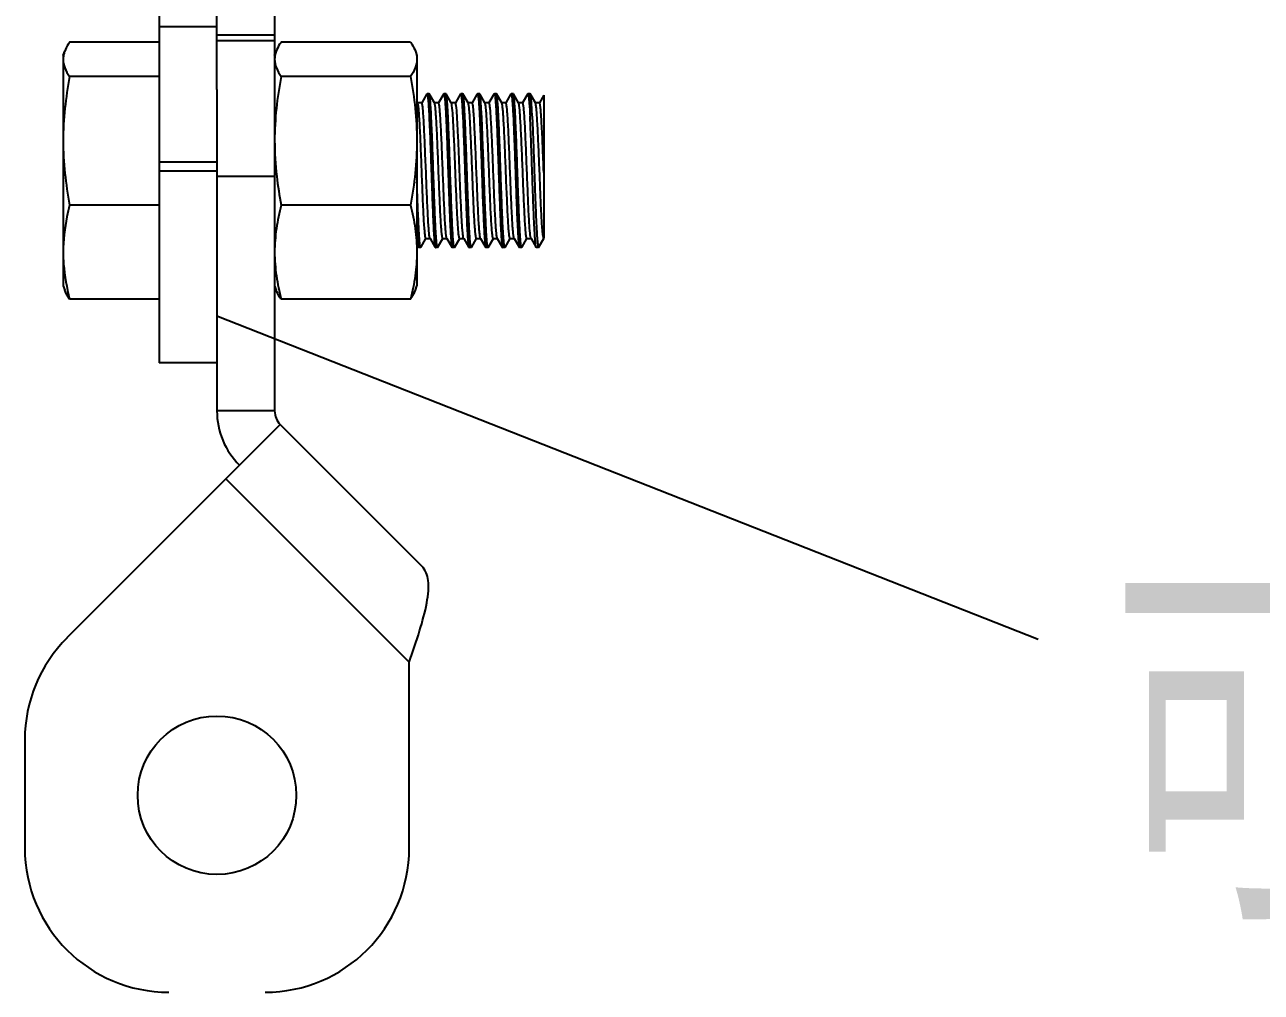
# Model space of a CAD drawing. Extents: x 27938 to 1507990, y 110129 to 923079.
# Drawn here: x 671485 to 672979, y 375912 to 377082 of the extents above; entities that cross this region are included whole.
import ezdxf

# ---------------------------------------------------------------- set-up
doc = ezdxf.new("R2010")
doc.units = 0
doc.header["$LTSCALE"] = 1000
doc.header["$MEASUREMENT"] = 0
doc.layers.add('W_DIM', color=4, linetype='Continuous')
doc.styles.get("Standard").update_dxf_attribs({"font": 'gbenor.shx', "bigfont": 'gbcbig.shx'})
doc.styles.add('wwp100', font='txt.shx', dxfattribs={"width": 0.7, "height": 400, "bigfont": 'hztxt.shx'})
doc.dimstyles.get("Standard").update_dxf_attribs({"dimtxt": 0.18, "dimasz": 0.18, "dimexe": 0.18, "dimexo": 0.0625, "dimgap": 0.09, "dimtad": 0, "dimtih": 1, "dimtoh": 1, "dimdec": 4, "dimzin": 0, "dimdsep": 46, "dimtxsty": 'Standard', "dimcen": 0.09, "dimadec": 0, "dimazin": 0, "dimtfac": 1, "dimtdec": 4, "dimtofl": 0, "dimtmove": 0, "dimatfit": 3, "dimfxl": 1, "dimtolj": 1, "dimtzin": 0, "dimarcsym": 0})

msp = doc.modelspace()

# ---------------------------------------------------------------- linework, layer by layer
at = {"linetype": 'Continuous'}
for p, q in [((671647.1, 377279.9), (671647.1, 376672.9)), ((671716.8, 377003.5), (671716.8, 377279.9)), ((671786.5, 377137.5), (671786.5, 376614.8)), ((671647.1, 377079.6), (671716.8, 377079.6)), ((671647.1, 377060.7), (671538.8, 377060.7)), ((671716.8, 377069.5), (671786.5, 377069.5)), ((671786.5, 377062.3), (671716.8, 377062.3)), ((671950.6, 377060.7), (671794.4, 377060.7)), ((671531, 377044.6), (671532.8, 377049.7)), ((671531, 377044.6), (671531, 376765.8)), ((671786.5, 377044.6), (671788.4, 377049.7)), ((671956.6, 377049.7), (671958.4, 377044.6)), ((671958.4, 377044.6), (671958.4, 376765.8)), ((671647.1, 377019), (671538.8, 377019)), ((671950.6, 377019), (671794.4, 377019)), ((671716.8, 377003.5), (671716.8, 376614.8)), ((671970.5, 376998), (671964.2, 376987.2)), ((671970.5, 376998), (671970.7, 376998.1)), ((671973.2, 376998.1), (671970.7, 376998.1)), ((671973.4, 376998), (671973.2, 376998.1)), ((671979.6, 376987.1), (671973.4, 376998)), ((671990.8, 376998), (671984.5, 376987.2)), ((671990.8, 376998), (671991, 376998.1)), ((671993.5, 376998.1), (671991, 376998.1)), ((671993.7, 376998), (671993.5, 376998.1)), ((672000, 376987.1), (671993.7, 376998)), ((672011.1, 376998), (672004.9, 376987.2)), ((672011.1, 376998), (672011.3, 376998.1)), ((672013.8, 376998.1), (672011.3, 376998.1)), ((672014, 376998), (672013.8, 376998.1)), ((672020.3, 376987.1), (672014, 376998)), ((672031.4, 376998), (672025.2, 376987.2)), ((672031.4, 376998), (672031.6, 376998.1)), ((672034.2, 376998.1), (672031.6, 376998.1)), ((672034.4, 376998), (672034.2, 376998.1)), ((672040.6, 376987.1), (672034.4, 376998)), ((672051.8, 376998), (672045.5, 376987.2)), ((672051.8, 376998), (672052, 376998.1)), ((672054.5, 376998.1), (672052, 376998.1)), ((672054.7, 376998), (672054.5, 376998.1)), ((672061, 376987.1), (672054.7, 376998)), ((672072.1, 376998), (672065.8, 376987.2)), ((672072.1, 376998), (672072.3, 376998.1)), ((672074.8, 376998.1), (672072.3, 376998.1)), ((672075, 376998), (672074.8, 376998.1)), ((672081.3, 376987.1), (672075, 376998)), ((672092.4, 376998), (672086.2, 376987.2)), ((672092.4, 376998), (672092.6, 376998.1)), ((672095.2, 376998.1), (672092.6, 376998.1)), ((672095.4, 376998), (672095.2, 376998.1)), ((672101.6, 376987.1), (672095.4, 376998)), ((672111.8, 376996.3), (672106.5, 376987.2)), ((672111.8, 376996.3), (672111.8, 376823.3)), ((671959.4, 376986.9), (671958.4, 376988.7)), ((671964.3, 376987.1), (671959.3, 376987.1)), ((671984.6, 376987.1), (671979.6, 376987.1)), ((671979.8, 376986.9), (671979.6, 376987.1)), ((672004.9, 376987.1), (672000, 376987.1)), ((672000.1, 376986.9), (672000, 376987.1)), ((672025.3, 376987.1), (672020.3, 376987.1)), ((672020.4, 376986.9), (672020.3, 376987.1)), ((672045.6, 376987.1), (672040.6, 376987.1)), ((672040.7, 376986.9), (672040.6, 376987.1)), ((672065.9, 376987.1), (672061, 376987.1)), ((672061.1, 376986.9), (672061, 376987.1)), ((672086.3, 376987.1), (672081.3, 376987.1)), ((672081.4, 376986.9), (672081.3, 376987.1)), ((672106.6, 376987.1), (672101.6, 376987.1)), ((672101.7, 376986.9), (672101.6, 376987.1)), ((671716.8, 376915.4), (671647.1, 376915.4)), ((671647.1, 376905.2), (671716.8, 376905.2)), ((671786.5, 376898), (671716.8, 376898)), ((671647.1, 376863.6), (671538.8, 376863.6)), ((671950.6, 376863.6), (671794.4, 376863.6)), ((671963.2, 376812.5), (671969.4, 376823.3)), ((671969.4, 376823.3), (671974.3, 376823.3)), ((671974.2, 376823.5), (671974.3, 376823.3)), ((671974.3, 376823.3), (671980.6, 376812.5)), ((671983.5, 376812.5), (671989.8, 376823.3)), ((671989.7, 376823.3), (671994.7, 376823.3)), ((671994.6, 376823.5), (671994.7, 376823.3)), ((671994.7, 376823.3), (672001, 376812.5)), ((672003.9, 376812.5), (672010.1, 376823.3)), ((672010, 376823.3), (672015, 376823.3)), ((672014.9, 376823.5), (672015, 376823.3)), ((672015, 376823.3), (672021.3, 376812.5)), ((672024.2, 376812.5), (672030.4, 376823.3)), ((672030.3, 376823.3), (672035.3, 376823.3)), ((672035.2, 376823.5), (672035.3, 376823.3)), ((672035.3, 376823.3), (672041.6, 376812.5)), ((672044.5, 376812.5), (672050.8, 376823.3)), ((672050.7, 376823.3), (672055.6, 376823.3)), ((672055.5, 376823.5), (672055.6, 376823.3)), ((672055.6, 376823.3), (672061.9, 376812.5)), ((672064.9, 376812.5), (672071.1, 376823.3)), ((672071, 376823.3), (672076, 376823.3)), ((672075.9, 376823.5), (672076, 376823.3)), ((672076, 376823.3), (672082.3, 376812.5)), ((672085.2, 376812.5), (672091.4, 376823.3)), ((672091.3, 376823.3), (672096.3, 376823.3)), ((672096.2, 376823.5), (672096, 376823.9)), ((672096.2, 376823.5), (672096.3, 376823.3)), ((672096.3, 376823.3), (672102.6, 376812.5)), ((672105.5, 376812.5), (672111.8, 376823.3)), ((672111.7, 376823.3), (672111.8, 376823.3)), ((671958.4, 376815.7), (671960.3, 376812.5)), ((671960.3, 376812.5), (671960.5, 376812.3)), ((671963, 376812.3), (671960.5, 376812.3)), ((671963.2, 376812.5), (671963, 376812.3)), ((671980.6, 376812.5), (671980.8, 376812.3)), ((671983.4, 376812.3), (671980.8, 376812.3)), ((671983.5, 376812.5), (671983.4, 376812.3)), ((672001, 376812.5), (672001.1, 376812.3)), ((672003.7, 376812.3), (672001.1, 376812.3)), ((672003.9, 376812.5), (672003.7, 376812.3)), ((672021.3, 376812.5), (672021.5, 376812.3)), ((672024, 376812.3), (672021.5, 376812.3)), ((672024.2, 376812.5), (672024, 376812.3)), ((672041.6, 376812.5), (672041.8, 376812.3)), ((672044.3, 376812.3), (672041.8, 376812.3)), ((672044.5, 376812.5), (672044.3, 376812.3)), ((672061.9, 376812.5), (672062.1, 376812.3)), ((672064.7, 376812.3), (672062.1, 376812.3)), ((672064.9, 376812.5), (672064.7, 376812.3)), ((672082.3, 376812.5), (672082.5, 376812.3)), ((672085, 376812.3), (672082.5, 376812.3)), ((672085.2, 376812.5), (672085, 376812.3)), ((672102.8, 376812.3), (672102.6, 376812.5)), ((672105.3, 376812.3), (672102.8, 376812.3)), ((672105.3, 376812.3), (672105.5, 376812.5)), ((671531, 376765.8), (671532.8, 376760.7)), ((671786.5, 376765.8), (671788.4, 376760.7)), ((671956.6, 376760.7), (671958.4, 376765.8)), ((671647.1, 376749.7), (671538.8, 376749.7)), ((671950.6, 376749.7), (671794.4, 376749.7)), ((671716.8, 376672.9), (671647.1, 376672.9)), ((671786.5, 376614.8), (671716.8, 376614.8)), ((671793.3, 376598.4), (671535.5, 376340.6)), ((671964.4, 376427.3), (671793.3, 376598.4)), ((671949.2, 376311.1), (671727.6, 376532.7)), ((671949.2, 376086.3), (671949.2, 376311.1)), ((671484.5, 376217.4), (671484.5, 376086.3))]:
    msp.add_line(p, q, dxfattribs=at)
msp.add_circle((671716.8, 376150.2), 95.8, dxfattribs=at)
for centre, radius, start, end in [((671809.7, 376614.8), 92.9, 180, 225), ((671809.7, 376614.8), 23.2, 180, 225), ((671658.8, 376217.4), 174.2, 135, 180), ((671658.8, 376086.3), 174.2, 180, 270), ((671774.9, 376086.3), 174.2, 270, 0)]:
    msp.add_arc(centre, radius, start, end, dxfattribs=at)
for points, knots in [([(671538.8, 377060.7), (671538.2, 377059.8), (671535.8, 377056.3), (671533.8, 377052.5), (671532.8, 377049.6)], [0, 0, 0, 0, 0.262452, 1, 1, 1, 1]), ([(671794.4, 377060.7), (671793.7, 377059.8), (671791.4, 377056.3), (671789.4, 377052.5), (671788.3, 377049.6)], [0, 0, 0, 0, 0.262452, 1, 1, 1, 1]), ([(671950.6, 377060.7), (671951.2, 377059.8), (671953.6, 377056.3), (671955.6, 377052.5), (671956.6, 377049.6)], [0, 0, 0, 0, 0.262452, 1, 1, 1, 1]), ([(671532.8, 377049.6), (671532.5, 377048.8), (671531.4, 377045.6), (671531, 377042.3), (671531, 377039.9)], [0, 0, 0, 0, 0.256979, 1, 1, 1, 1]), ([(671788.3, 377049.6), (671788, 377048.8), (671787, 377045.6), (671786.5, 377042.3), (671786.5, 377039.9)], [0, 0, 0, 0, 0.256979, 1, 1, 1, 1]), ([(671956.6, 377049.6), (671956.9, 377048.8), (671957.9, 377045.6), (671958.4, 377042.3), (671958.4, 377039.9)], [0, 0, 0, 0, 0.256979, 1, 1, 1, 1]), ([(671531, 377039.9), (671531, 377036.3), (671532.6, 377028.8), (671536.5, 377022.3), (671538.8, 377019)], [0, 0, 0, 0, 0.473493, 1, 1, 1, 1]), ([(671786.5, 377039.9), (671786.5, 377036.3), (671788.2, 377028.8), (671792.1, 377022.3), (671794.4, 377019)], [0, 0, 0, 0, 0.473493, 1, 1, 1, 1]), ([(671958.4, 377039.9), (671958.4, 377036.3), (671956.7, 377028.8), (671952.9, 377022.3), (671950.6, 377019)], [0, 0, 0, 0, 0.473493, 1, 1, 1, 1]), ([(671970.7, 376998.1), (671970.8, 376998.1), (671971.1, 376997.3), (671971.4, 376996.2), (671971.7, 376993.8), (671972, 376990.8), (671972.3, 376986.9), (671972.7, 376980.2), (671973, 376974.8), (671973.2, 376970.9)], [0, 0, 0, 0, 0.020019, 0.07017, 0.151772, 0.264355, 0.406919, 0.578181, 1, 1, 1, 1]), ([(671975.7, 376970.9), (671975.6, 376974.5), (671975.2, 376980.9), (671974.7, 376988.2), (671974.3, 376992.8), (671974, 376995.2), (671973.7, 376996.8), (671973.5, 376997.7), (671973.4, 376998)], [0, 0, 0, 0, 0.396583, 0.701222, 0.815876, 0.904197, 0.965566, 1, 1, 1, 1]), ([(671991, 376998.1), (671991.2, 376998.1), (671991.4, 376997.3), (671991.7, 376996.2), (671992, 376993.8), (671992.3, 376990.8), (671992.6, 376986.9), (671993, 376980.2), (671993.3, 376974.8), (671993.5, 376970.9)], [0, 0, 0, 0, 0.020001, 0.07014, 0.151733, 0.264317, 0.406882, 0.578148, 1, 1, 1, 1]), ([(671994.4, 376994.7), (671994.3, 376995.5), (671994.1, 376996.5), (671993.9, 376997.6), (671993.7, 376998)], [0, 0, 0, 0, 0.649891, 1, 1, 1, 1]), ([(672011.3, 376998.1), (672011.4, 376998.1), (672011.6, 376997.8), (672011.9, 376996.7), (672012.1, 376995.6), (672012.2, 376994.7)], [0, 0, 0, 0, 0.086019, 0.276039, 1, 1, 1, 1]), ([(672016.4, 376970.9), (672016.2, 376974.5), (672015.9, 376980.9), (672015.4, 376988.2), (672015, 376992.8), (672014.7, 376995.2), (672014.4, 376996.8), (672014.2, 376997.7), (672014, 376998)], [0, 0, 0, 0, 0.396585, 0.701214, 0.815871, 0.904193, 0.965566, 1, 1, 1, 1]), ([(672031.6, 376998.1), (672031.8, 376998.1), (672032.1, 376997.3), (672032.3, 376996.2), (672032.6, 376993.8), (672032.9, 376990.8), (672033.3, 376986.9), (672033.7, 376980.2), (672034, 376974.8), (672034.2, 376970.9)], [0, 0, 0, 0, 0.020002, 0.070138, 0.151731, 0.264311, 0.406878, 0.578148, 1, 1, 1, 1]), ([(672036.7, 376970.9), (672036.5, 376974.5), (672036.2, 376980.9), (672035.7, 376988.2), (672035.3, 376992.8), (672035, 376995.2), (672034.7, 376996.8), (672034.5, 376997.7), (672034.4, 376998)], [0, 0, 0, 0, 0.396583, 0.701222, 0.815876, 0.904197, 0.965566, 1, 1, 1, 1]), ([(672052, 376998.1), (672052.2, 376998.1), (672052.4, 376997.3), (672052.7, 376996.2), (672053, 376993.8), (672053.3, 376990.8), (672053.6, 376986.9), (672054, 376980.2), (672054.3, 376974.8), (672054.5, 376970.9)], [0, 0, 0, 0, 0.02002, 0.070175, 0.151778, 0.264365, 0.406925, 0.578181, 1, 1, 1, 1]), ([(672057, 376970.9), (672056.9, 376974.5), (672056.5, 376980.9), (672056, 376988.2), (672055.6, 376992.8), (672055.3, 376995.2), (672055.1, 376996.8), (672054.9, 376997.7), (672054.7, 376998)], [0, 0, 0, 0, 0.396587, 0.701221, 0.815874, 0.904193, 0.965565, 1, 1, 1, 1]), ([(672072.3, 376998.1), (672072.5, 376998.1), (672072.7, 376997.3), (672073, 376996.1), (672073.3, 376993.8), (672073.6, 376990.8), (672073.9, 376986.9), (672074.4, 376980.2), (672074.6, 376974.8), (672074.8, 376970.9)], [0, 0, 0, 0, 0.020044, 0.070216, 0.151831, 0.264419, 0.406978, 0.578227, 1, 1, 1, 1]), ([(672077.4, 376970.9), (672077.2, 376974.5), (672076.9, 376980.9), (672076.4, 376988.2), (672075.9, 376992.8), (672075.7, 376995.2), (672075.4, 376996.8), (672075.2, 376997.7), (672075, 376998)], [0, 0, 0, 0, 0.396583, 0.701215, 0.815872, 0.904194, 0.965566, 1, 1, 1, 1]), ([(672092.6, 376998.1), (672092.8, 376998.1), (672093.1, 376997.3), (672093.3, 376996.2), (672093.6, 376993.8), (672093.9, 376990.8), (672094.2, 376986.9), (672094.7, 376980.2), (672095, 376974.8), (672095.2, 376970.9)], [0, 0, 0, 0, 0.01999, 0.070117, 0.151703, 0.264284, 0.406853, 0.578128, 1, 1, 1, 1]), ([(672097.7, 376970.9), (672097.5, 376974.5), (672097.2, 376980.9), (672096.7, 376988.2), (672096.3, 376992.8), (672096, 376995.2), (672095.7, 376996.8), (672095.5, 376997.7), (672095.4, 376998)], [0, 0, 0, 0, 0.396583, 0.701222, 0.815876, 0.904197, 0.965566, 1, 1, 1, 1]), ([(671969.4, 376823.3), (671969.2, 376823.3), (671968.9, 376824), (671968.7, 376825), (671968.4, 376827), (671968.1, 376829.5), (671967.8, 376832.8), (671967.3, 376838.5), (671966.8, 376847), (671966.2, 376858.8), (671965.6, 376872.3), (671965, 376887.1), (671964.4, 376902.4), (671963.8, 376917.9), (671963.2, 376932.9), (671962.6, 376946.9), (671962, 376959.4), (671961.4, 376969.9), (671960.8, 376978), (671960.3, 376983.1), (671959.8, 376985.8), (671959.6, 376986.6), (671959.4, 376986.9)], [0, 0, 0, 0, 0.002979, 0.01011, 0.021658, 0.037569, 0.057721, 0.081935, 0.141647, 0.214533, 0.297928, 0.388772, 0.483731, 0.57932, 0.672029, 0.758454, 0.835426, 0.900125, 0.95019, 0.983823, 0.99411, 1, 1, 1, 1]), ([(671974.2, 376823.5), (671974.1, 376823.8), (671973.8, 376824.7), (671973.4, 376827.3), (671972.9, 376832.5), (671972.3, 376840.6), (671971.7, 376851), (671971.1, 376863.5), (671970.5, 376877.5), (671969.9, 376892.5), (671969.3, 376908), (671968.6, 376923.4), (671968, 376938.1), (671967.4, 376951.6), (671966.8, 376963.4), (671966.3, 376972), (671965.9, 376977.6), (671965.6, 376980.9), (671965.3, 376983.5), (671965, 376985.4), (671964.7, 376986.4), (671964.4, 376987.1), (671964.3, 376987.1)], [0, 0, 0, 0, 0.005873, 0.016149, 0.049758, 0.099805, 0.164491, 0.241456, 0.327881, 0.420594, 0.516191, 0.611162, 0.702019, 0.785427, 0.858327, 0.918049, 0.942268, 0.962424, 0.978338, 0.989888, 0.997021, 1, 1, 1, 1]), ([(671989.7, 376823.3), (671989.5, 376823.3), (671989.3, 376824), (671989, 376825), (671988.7, 376827), (671988.4, 376829.5), (671988.1, 376832.8), (671987.7, 376838.5), (671987.1, 376847), (671986.5, 376858.8), (671985.9, 376872.3), (671985.3, 376887.1), (671984.7, 376902.4), (671984.1, 376917.9), (671983.5, 376932.9), (671982.9, 376946.9), (671982.3, 376959.4), (671981.7, 376969.9), (671981.1, 376978), (671980.6, 376983.1), (671980.1, 376985.8), (671979.9, 376986.6), (671979.8, 376986.9)], [0, 0, 0, 0, 0.002978, 0.01011, 0.021657, 0.037569, 0.05772, 0.081935, 0.141646, 0.214533, 0.297927, 0.388772, 0.483732, 0.579321, 0.67203, 0.758455, 0.835427, 0.900125, 0.95019, 0.983823, 0.994113, 1, 1, 1, 1]), ([(671994.6, 376823.5), (671994.4, 376823.8), (671994.2, 376824.7), (671993.7, 376827.3), (671993.2, 376832.5), (671992.6, 376840.6), (671992, 376851), (671991.4, 376863.5), (671990.8, 376877.5), (671990.2, 376892.5), (671989.6, 376908), (671989, 376923.4), (671988.4, 376938.1), (671987.8, 376951.6), (671987.2, 376963.4), (671986.6, 376972), (671986.2, 376977.6), (671985.9, 376980.9), (671985.6, 376983.5), (671985.3, 376985.4), (671985, 376986.4), (671984.8, 376987.1), (671984.6, 376987.1)], [0, 0, 0, 0, 0.005876, 0.016149, 0.049759, 0.099805, 0.164492, 0.241457, 0.327882, 0.420595, 0.516192, 0.611162, 0.702019, 0.785427, 0.858326, 0.918048, 0.942268, 0.962423, 0.978338, 0.989888, 0.997021, 1, 1, 1, 1]), ([(671996.1, 376970.9), (671995.8, 376975.8), (671995.4, 376983.7), (671994.8, 376991.7), (671994.4, 376994.7)], [0, 0, 0, 0, 0.610019, 1, 1, 1, 1]), ([(672000.7, 376984.1), (672000.6, 376984.7), (672000.5, 376985.7), (672000.3, 376986.6), (672000.1, 376986.9)], [0, 0, 0, 0, 0.639122, 1, 1, 1, 1]), ([(672010, 376823.3), (672009.9, 376823.3), (672009.6, 376823.9), (672009.4, 376824.8), (672009.1, 376826.5), (672008.7, 376829.9), (672008.2, 376835.7), (672007.6, 376844.2), (672007.1, 376854.7), (672006.5, 376866.8), (672005.9, 376880.1), (672005.2, 376899.1), (672004.3, 376922.6), (672003.2, 376948.3), (672002.1, 376968.6), (672001.4, 376979.9), (672000.7, 376984.1)], [0, 0, 0, 0, 0.002721, 0.00909, 0.019375, 0.033552, 0.073167, 0.126736, 0.192564, 0.268551, 0.352267, 0.441032, 0.622264, 0.78921, 0.920663, 1, 1, 1, 1]), ([(672005.8, 376984.1), (672005.7, 376984.9), (672005.5, 376985.9), (672005.2, 376986.8), (672005, 376987.1), (672004.9, 376987.1)], [0, 0, 0, 0, 0.718602, 0.909136, 1, 1, 1, 1]), ([(672014.9, 376823.5), (672014.5, 376824.2), (672014.2, 376826.6), (672013.6, 376831.1), (672013.1, 376838), (672012.6, 376846.9), (672012, 376857.7), (672011.2, 376874.5), (672010.3, 376897.2), (672009.3, 376924.5), (672008.2, 376949.5), (672007.1, 376969.1), (672006.4, 376980), (672005.8, 376984.1)], [0, 0, 0, 0, 0.014257, 0.043391, 0.086675, 0.142827, 0.210147, 0.286587, 0.457295, 0.634268, 0.796057, 0.923071, 1, 1, 1, 1]), ([(672012.2, 376994.7), (672012.6, 376991.7), (672013.2, 376983.7), (672013.6, 376975.8), (672013.9, 376970.9)], [0, 0, 0, 0, 0.389981, 1, 1, 1, 1]), ([(672030.3, 376823.3), (672030.2, 376823.3), (672029.9, 376824), (672029.7, 376825), (672029.4, 376827), (672029.1, 376829.5), (672028.8, 376832.8), (672028.3, 376838.5), (672027.8, 376847), (672027.2, 376858.8), (672026.6, 376872.3), (672026, 376887.1), (672025.4, 376902.4), (672024.8, 376917.9), (672024.2, 376932.9), (672023.6, 376946.9), (672022.9, 376959.4), (672022.4, 376969.9), (672021.8, 376978), (672021.3, 376983.1), (672020.8, 376985.8), (672020.6, 376986.6), (672020.4, 376986.9)], [0, 0, 0, 0, 0.002979, 0.01011, 0.021658, 0.037569, 0.057721, 0.081935, 0.141646, 0.214533, 0.297928, 0.388772, 0.483732, 0.579321, 0.672029, 0.758455, 0.835426, 0.900125, 0.95019, 0.983823, 0.994111, 1, 1, 1, 1]), ([(672035.2, 376823.5), (672035, 376823.8), (672034.8, 376824.7), (672034.4, 376827.3), (672033.9, 376832.5), (672033.3, 376840.6), (672032.7, 376851), (672032.1, 376863.5), (672031.5, 376877.5), (672030.9, 376892.5), (672030.2, 376908), (672029.6, 376923.4), (672029, 376938.1), (672028.4, 376951.6), (672027.8, 376963.4), (672027.3, 376972), (672026.8, 376977.6), (672026.5, 376980.9), (672026.3, 376983.5), (672025.9, 376985.4), (672025.7, 376986.4), (672025.4, 376987.1), (672025.3, 376987.1)], [0, 0, 0, 0, 0.005874, 0.016149, 0.049759, 0.099805, 0.164491, 0.241457, 0.327881, 0.420594, 0.516191, 0.611162, 0.702019, 0.785427, 0.858326, 0.918049, 0.942267, 0.962424, 0.978338, 0.989888, 0.99702, 1, 1, 1, 1]), ([(672050.7, 376823.3), (672050.5, 376823.3), (672050.2, 376824), (672050, 376825), (672049.7, 376827), (672049.4, 376829.5), (672049.1, 376832.8), (672048.7, 376838.5), (672048.1, 376847), (672047.5, 376858.8), (672046.9, 376872.3), (672046.3, 376887.1), (672045.7, 376902.4), (672045.1, 376917.9), (672044.5, 376932.9), (672043.9, 376946.9), (672043.3, 376959.4), (672042.7, 376969.9), (672042.1, 376978), (672041.6, 376983.1), (672041.1, 376985.8), (672040.9, 376986.6), (672040.7, 376986.9)], [0, 0, 0, 0, 0.002977, 0.010111, 0.021656, 0.037569, 0.05772, 0.081935, 0.141646, 0.214533, 0.297927, 0.388772, 0.483731, 0.579321, 0.67203, 0.758455, 0.835427, 0.900126, 0.95019, 0.983823, 0.994112, 1, 1, 1, 1]), ([(672055.5, 376823.5), (672055.4, 376823.8), (672055.2, 376824.7), (672054.7, 376827.3), (672054.2, 376832.5), (672053.6, 376840.6), (672053, 376851), (672052.4, 376863.5), (672051.8, 376877.5), (672051.2, 376892.5), (672050.6, 376908), (672050, 376923.4), (672049.4, 376938.1), (672048.7, 376951.6), (672048.1, 376963.4), (672047.6, 376972), (672047.2, 376977.6), (672046.9, 376980.9), (672046.6, 376983.5), (672046.3, 376985.4), (672046, 376986.4), (672045.8, 376987.1), (672045.6, 376987.1)], [0, 0, 0, 0, 0.005876, 0.016149, 0.049758, 0.099805, 0.164491, 0.241457, 0.327882, 0.420595, 0.516192, 0.611162, 0.702019, 0.785427, 0.858326, 0.918048, 0.942269, 0.962423, 0.978339, 0.989887, 0.997021, 1, 1, 1, 1]), ([(672071, 376823.3), (672070.8, 376823.3), (672070.6, 376824), (672070.3, 376825), (672070, 376827), (672069.7, 376829.5), (672069.4, 376832.8), (672069, 376838.5), (672068.5, 376847), (672067.9, 376858.8), (672067.3, 376872.3), (672066.6, 376887.1), (672066, 376902.4), (672065.4, 376917.9), (672064.8, 376932.9), (672064.2, 376946.9), (672063.6, 376959.4), (672063, 376969.9), (672062.4, 376978), (672061.9, 376983.1), (672061.4, 376985.8), (672061.2, 376986.6), (672061.1, 376986.9)], [0, 0, 0, 0, 0.002979, 0.010111, 0.021657, 0.037569, 0.05772, 0.081936, 0.141647, 0.214533, 0.297928, 0.388772, 0.483731, 0.57932, 0.672029, 0.758454, 0.835426, 0.900125, 0.95019, 0.983823, 0.99411, 1, 1, 1, 1]), ([(672075.9, 376823.5), (672075.7, 376823.8), (672075.5, 376824.7), (672075, 376827.3), (672074.5, 376832.5), (672073.9, 376840.6), (672073.3, 376851), (672072.7, 376863.5), (672072.1, 376877.5), (672071.5, 376892.5), (672070.9, 376908), (672070.3, 376923.4), (672069.7, 376938.1), (672069.1, 376951.6), (672068.5, 376963.4), (672067.9, 376972), (672067.5, 376977.6), (672067.2, 376980.9), (672066.9, 376983.5), (672066.6, 376985.4), (672066.4, 376986.4), (672066.1, 376987.1), (672065.9, 376987.1)], [0, 0, 0, 0, 0.005873, 0.016149, 0.049758, 0.099805, 0.164491, 0.241456, 0.327881, 0.420594, 0.516191, 0.611162, 0.702019, 0.785427, 0.858327, 0.918049, 0.942269, 0.962424, 0.978339, 0.989888, 0.997022, 1, 1, 1, 1]), ([(672091.3, 376823.3), (672091.2, 376823.3), (672090.9, 376824), (672090.7, 376825), (672090.3, 376827), (672090.1, 376829.5), (672089.8, 376832.8), (672089.3, 376838.5), (672088.8, 376847), (672088.2, 376858.8), (672087.6, 376872.3), (672087, 376887.1), (672086.4, 376902.4), (672085.8, 376917.9), (672085.1, 376932.9), (672084.5, 376946.9), (672083.9, 376959.4), (672083.3, 376969.9), (672082.7, 376978), (672082.2, 376983.1), (672081.8, 376985.8), (672081.6, 376986.6), (672081.4, 376986.9)], [0, 0, 0, 0, 0.002978, 0.01011, 0.021657, 0.037569, 0.05772, 0.081935, 0.141646, 0.214533, 0.297927, 0.388772, 0.483731, 0.579321, 0.67203, 0.758455, 0.835427, 0.900125, 0.95019, 0.983823, 0.994112, 1, 1, 1, 1]), ([(672096, 376823.9), (672095.7, 376824.9), (672095.3, 376828), (672094.7, 376833.9), (672094.2, 376842.4), (672093.5, 376853.1), (672093, 376865.7), (672092.4, 376879.6), (672091.8, 376894.5), (672091.2, 376909.8), (672090.6, 376924.9), (672090, 376939.3), (672089.4, 376952.5), (672088.8, 376964), (672088.2, 376972.4), (672087.8, 376977.9), (672087.5, 376981.1), (672087.2, 376983.6), (672086.9, 376985.5), (672086.7, 376986.5), (672086.4, 376987.1), (672086.3, 376987.1)], [0, 0, 0, 0, 0.019897, 0.056676, 0.109137, 0.175441, 0.253237, 0.339756, 0.431917, 0.526433, 0.619936, 0.709092, 0.790724, 0.861926, 0.920168, 0.943766, 0.963396, 0.978892, 0.990136, 0.997084, 1, 1, 1, 1]), ([(672111.2, 376824.3), (672110.9, 376825.5), (672110.5, 376828.7), (672109.9, 376834.8), (672109.3, 376843.3), (672108.5, 376858.3), (672107.6, 376880.4), (672106.5, 376908.5), (672105.5, 376932.3), (672104.7, 376950.2), (672104.1, 376961.7), (672103.6, 376971.3), (672103, 376978.7), (672102.5, 376983.4), (672102.1, 376985.9), (672101.9, 376986.7), (672101.7, 376986.9)], [0, 0, 0, 0, 0.022388, 0.060418, 0.112907, 0.178138, 0.337854, 0.518579, 0.696535, 0.777057, 0.84831, 0.907938, 0.953977, 0.984939, 0.994467, 1, 1, 1, 1]), ([(672111.8, 376902.8), (672111.5, 376908.2), (672111.1, 376918.9), (672110.5, 376934.5), (672109.9, 376948.9), (672109.2, 376961.5), (672108.7, 376970.7), (672108.2, 376976.8), (672107.9, 376980.4), (672107.6, 376983.2), (672107.3, 376985.3), (672107, 376986.4), (672106.8, 376987.1), (672106.6, 376987.1)], [0, 0, 0, 0, 0.192962, 0.379367, 0.551818, 0.703439, 0.828214, 0.878947, 0.921217, 0.954624, 0.978873, 0.993832, 1, 1, 1, 1]), ([(671973.2, 376970.9), (671973.5, 376963.8), (671974.2, 376948.4), (671975.1, 376924.2), (671976, 376898.4), (671976.9, 376873.2), (671977.6, 376853.4), (671978.3, 376839.5), (671978.7, 376830.9), (671979.2, 376823.8), (671979.6, 376818.4), (671980.1, 376814.9), (671980.3, 376813), (671980.6, 376812.5)], [0, 0, 0, 0, 0.134266, 0.291405, 0.458589, 0.622157, 0.76875, 0.831861, 0.886406, 0.93127, 0.965547, 0.98857, 1, 1, 1, 1]), ([(671983.4, 376812.3), (671983.2, 376812.3), (671983, 376812.7), (671982.8, 376813.4), (671982.6, 376814.7), (671982.3, 376817.3), (671981.9, 376821.8), (671981.4, 376828.5), (671980.9, 376836.9), (671980.5, 376846.7), (671980, 376857.8), (671979.4, 376874.4), (671978.6, 376896.4), (671977.7, 376922.8), (671976.8, 376947.8), (671976.1, 376963.6), (671975.7, 376970.9)], [0, 0, 0, 0, 0.002174, 0.007143, 0.015155, 0.026218, 0.057308, 0.0998, 0.152795, 0.215156, 0.285539, 0.362424, 0.528951, 0.700411, 0.862061, 1, 1, 1, 1]), ([(671993.5, 376970.9), (671993.9, 376963.8), (671994.5, 376948.4), (671995.4, 376924.2), (671996.3, 376898.4), (671997.2, 376873.2), (671998, 376853.4), (671998.6, 376839.5), (671999, 376830.9), (671999.5, 376823.8), (671999.9, 376818.4), (672000.4, 376814.9), (672000.6, 376813), (672001, 376812.5)], [0, 0, 0, 0, 0.134269, 0.291411, 0.458596, 0.622169, 0.768759, 0.831867, 0.886409, 0.931272, 0.965549, 0.988571, 1, 1, 1, 1]), ([(672003.7, 376812.3), (672003.6, 376812.3), (672003.3, 376812.7), (672003.2, 376813.4), (672002.9, 376814.7), (672002.6, 376817.3), (672002.2, 376821.8), (672001.7, 376828.5), (672001.3, 376836.9), (672000.8, 376846.7), (672000.3, 376857.8), (671999.7, 376874.4), (671998.9, 376896.4), (671998, 376922.8), (671997.1, 376947.8), (671996.4, 376963.6), (671996.1, 376970.9)], [0, 0, 0, 0, 0.002174, 0.007143, 0.015155, 0.026219, 0.057308, 0.099801, 0.152799, 0.215164, 0.285548, 0.362433, 0.52896, 0.700423, 0.862066, 1, 1, 1, 1]), ([(672013.9, 376970.9), (672014.2, 376963.8), (672014.8, 376948.4), (672015.7, 376924.2), (672016.6, 376898.4), (672017.5, 376873.2), (672018.3, 376853.4), (672018.9, 376839.5), (672019.4, 376830.9), (672019.8, 376823.8), (672020.2, 376818.4), (672020.7, 376814.9), (672021, 376813), (672021.3, 376812.5)], [0, 0, 0, 0, 0.134265, 0.291401, 0.458586, 0.622159, 0.768752, 0.831864, 0.886409, 0.931273, 0.965549, 0.988571, 1, 1, 1, 1]), ([(672024, 376812.3), (672023.9, 376812.3), (672023.7, 376812.7), (672023.5, 376813.4), (672023.3, 376814.7), (672022.9, 376817.3), (672022.5, 376821.8), (672022.1, 376828.5), (672021.6, 376836.9), (672021.1, 376846.7), (672020.7, 376857.8), (672020, 376874.4), (672019.2, 376896.4), (672018.3, 376922.8), (672017.4, 376947.8), (672016.7, 376963.6), (672016.4, 376970.9)], [0, 0, 0, 0, 0.00218, 0.007155, 0.015172, 0.026242, 0.05734, 0.099838, 0.152839, 0.215202, 0.285583, 0.362465, 0.528987, 0.700438, 0.862073, 1, 1, 1, 1]), ([(672034.2, 376970.9), (672034.5, 376963.8), (672035.2, 376948.4), (672036.1, 376924.2), (672037, 376898.4), (672037.8, 376873.2), (672038.6, 376853.4), (672039.3, 376839.5), (672039.7, 376830.9), (672040.2, 376823.8), (672040.6, 376818.4), (672041.1, 376814.9), (672041.3, 376813), (672041.6, 376812.5)], [0, 0, 0, 0, 0.134268, 0.29141, 0.458592, 0.622161, 0.768754, 0.831863, 0.886406, 0.93127, 0.965548, 0.98857, 1, 1, 1, 1]), ([(672044.3, 376812.3), (672044.2, 376812.3), (672044, 376812.7), (672043.8, 376813.4), (672043.6, 376814.7), (672043.2, 376817.3), (672042.8, 376821.8), (672042.4, 376828.5), (672041.9, 376836.9), (672041.5, 376846.7), (672041, 376857.8), (672040.3, 376874.4), (672039.6, 376896.4), (672038.6, 376922.8), (672037.7, 376947.8), (672037.1, 376963.6), (672036.7, 376970.9)], [0, 0, 0, 0, 0.002173, 0.007141, 0.015151, 0.026214, 0.057302, 0.099793, 0.152788, 0.21515, 0.285533, 0.362419, 0.528947, 0.70041, 0.862061, 1, 1, 1, 1]), ([(672054.5, 376970.9), (672054.9, 376963.8), (672055.5, 376948.4), (672056.4, 376924.2), (672057.3, 376898.4), (672058.2, 376873.2), (672058.9, 376853.4), (672059.6, 376839.5), (672060, 376830.9), (672060.5, 376823.8), (672060.9, 376818.4), (672061.4, 376814.9), (672061.6, 376813), (672061.9, 376812.5)], [0, 0, 0, 0, 0.134269, 0.291408, 0.458594, 0.622169, 0.768759, 0.831867, 0.88641, 0.931273, 0.96555, 0.988571, 1, 1, 1, 1]), ([(672064.7, 376812.3), (672064.6, 376812.3), (672064.3, 376812.7), (672064.2, 376813.4), (672063.9, 376814.7), (672063.6, 376817.3), (672063.2, 376821.8), (672062.7, 376828.5), (672062.2, 376836.9), (672061.8, 376846.7), (672061.3, 376857.8), (672060.7, 376874.4), (672059.9, 376896.4), (672059, 376922.8), (672058.1, 376947.8), (672057.4, 376963.6), (672057, 376970.9)], [0, 0, 0, 0, 0.002177, 0.007149, 0.015164, 0.026231, 0.057324, 0.099819, 0.152819, 0.215184, 0.285568, 0.362452, 0.528978, 0.700435, 0.86207, 1, 1, 1, 1]), ([(672074.8, 376970.9), (672075.2, 376963.8), (672075.8, 376948.4), (672076.7, 376924.2), (672077.6, 376898.4), (672078.5, 376873.2), (672079.3, 376853.4), (672079.9, 376839.5), (672080.4, 376830.9), (672080.8, 376823.8), (672081.2, 376818.4), (672081.7, 376814.9), (672082, 376813), (672082.3, 376812.5)], [0, 0, 0, 0, 0.134264, 0.291401, 0.458586, 0.622157, 0.76875, 0.831862, 0.886407, 0.931271, 0.965549, 0.988571, 1, 1, 1, 1]), ([(672085, 376812.3), (672084.9, 376812.3), (672084.7, 376812.7), (672084.5, 376813.4), (672084.2, 376814.7), (672083.9, 376817.3), (672083.5, 376821.8), (672083, 376828.5), (672082.6, 376836.9), (672082.1, 376846.7), (672081.6, 376857.8), (672081, 376874.4), (672080.2, 376896.4), (672079.3, 376922.8), (672078.4, 376947.8), (672077.7, 376963.6), (672077.4, 376970.9)], [0, 0, 0, 0, 0.002178, 0.007152, 0.015168, 0.026236, 0.057331, 0.099828, 0.152827, 0.215189, 0.28557, 0.362453, 0.528977, 0.70043, 0.862069, 1, 1, 1, 1]), ([(672102.6, 376812.5), (672102.3, 376813), (672102, 376814.9), (672101.6, 376818.4), (672101.2, 376823.8), (672100.7, 376830.9), (672100.2, 376839.5), (672099.6, 376853.4), (672098.8, 376873.2), (672097.9, 376898.4), (672097, 376924.2), (672096.2, 376948.4), (672095.5, 376963.8), (672095.2, 376970.9)], [0, 0, 0, 0, 0.011429, 0.034451, 0.068729, 0.113593, 0.168136, 0.231245, 0.377839, 0.541409, 0.708594, 0.865732, 1, 1, 1, 1]), ([(672097.7, 376970.9), (672098.1, 376963.6), (672098.7, 376947.8), (672099.6, 376922.8), (672100.5, 376896.4), (672101.3, 376874.4), (672102, 376857.8), (672102.4, 376846.7), (672102.9, 376836.9), (672103.4, 376828.5), (672103.8, 376821.8), (672104.2, 376817.3), (672104.6, 376814.7), (672104.8, 376813.4), (672105, 376812.7), (672105.2, 376812.3), (672105.3, 376812.3)], [0, 0, 0, 0, 0.137926, 0.299558, 0.471009, 0.637528, 0.714411, 0.784795, 0.847159, 0.900159, 0.942659, 0.973758, 0.984827, 0.992845, 0.99782, 1, 1, 1, 1]), ([(671963, 376812.3), (671962.9, 376812.3), (671962.6, 376812.9), (671962.4, 376813.9), (671962.1, 376815.8), (671961.8, 376818.3), (671961.6, 376821.5), (671961.2, 376827.1), (671960.7, 376835.5), (671960.1, 376847.2), (671959.5, 376860.8), (671959, 376875.7), (671958.6, 376886.1), (671958.4, 376891.4)], [0, 0, 0, 0, 0.005867, 0.020155, 0.043346, 0.075372, 0.116008, 0.16496, 0.286225, 0.435391, 0.607776, 0.797971, 1, 1, 1, 1]), ([(671538.8, 376863.6), (671537.6, 376858.9), (671533.2, 376840.2), (671531, 376821), (671531, 376806.7)], [0, 0, 0, 0, 0.252048, 1, 1, 1, 1]), ([(671794.4, 376863.6), (671792, 376854.2), (671788, 376835.4), (671786.5, 376816.2), (671786.5, 376806.7)], [0, 0, 0, 0, 0.502209, 1, 1, 1, 1]), ([(671950.6, 376863.6), (671953, 376854.2), (671956.9, 376835.4), (671958.4, 376816.2), (671958.4, 376806.7)], [0, 0, 0, 0, 0.502209, 1, 1, 1, 1]), ([(671958.4, 376830.6), (671958.6, 376828.2), (671958.8, 376824), (671959.2, 376818.5), (671959.7, 376814.9), (671960, 376813), (671960.3, 376812.5)], [0, 0, 0, 0, 0.395055, 0.696899, 0.899558, 1, 1, 1, 1]), ([(672111.7, 376823.3), (672111.5, 376823.3), (672111.3, 376823.7), (672111.2, 376824), (672111.2, 376824.3)], [0, 0, 0, 0, 0.312765, 1, 1, 1, 1]), ([(671531, 376806.7), (671531, 376801.9), (671531.7, 376782.7), (671535.2, 376763.7), (671538.8, 376749.7)], [0, 0, 0, 0, 0.248826, 1, 1, 1, 1]), ([(671786.5, 376806.7), (671786.5, 376797.1), (671788, 376777.9), (671792, 376759.1), (671794.4, 376749.7)], [0, 0, 0, 0, 0.497791, 1, 1, 1, 1]), ([(671958.4, 376806.7), (671958.4, 376797.1), (671956.9, 376777.9), (671953, 376759.1), (671950.6, 376749.7)], [0, 0, 0, 0, 0.497791, 1, 1, 1, 1]), ([(671538.8, 376749.7), (671538.2, 376750.7), (671535.8, 376754.2), (671533.8, 376758), (671532.8, 376760.9)], [0, 0, 0, 0, 0.262452, 1, 1, 1, 1]), ([(671794.4, 376749.7), (671793.7, 376750.7), (671791.4, 376754.2), (671789.4, 376758), (671788.3, 376760.9)], [0, 0, 0, 0, 0.262452, 1, 1, 1, 1]), ([(671950.6, 376749.7), (671951.2, 376750.7), (671953.6, 376754.2), (671955.6, 376758), (671956.6, 376760.9)], [0, 0, 0, 0, 0.262452, 1, 1, 1, 1]), ([(671949.2, 376311.1), (671953.5, 376323.7), (671961.5, 376347.3), (671969.6, 376376), (671972.5, 376396.6), (671972.6, 376411.9), (671968.9, 376422.8), (671964.4, 376427.3)], [0, 0, 0, 0, 0.328857, 0.618406, 0.739037, 0.8414, 1, 1, 1, 1])]:
    msp.add_open_spline(points, degree=3, knots=knots, dxfattribs=at)
for points in [[(671538.8, 377019), (671534, 376993.4), (671531, 376967.3), (671531, 376941.3)], [(671794.4, 377019), (671789.5, 376993.4), (671786.5, 376967.3), (671786.5, 376941.3)], [(671950.6, 377019), (671955.4, 376993.4), (671958.4, 376967.3), (671958.4, 376941.3)], [(671531, 376941.3), (671531, 376915.3), (671534, 376889.2), (671538.8, 376863.6)], [(671786.5, 376941.3), (671786.5, 376926.9), (671787.4, 376912.6), (671789, 376898.3)], [(671958.4, 376941.3), (671958.4, 376915.3), (671955.4, 376889.2), (671950.6, 376863.6)], [(671789, 376898.3), (671790.4, 376886.7), (671792.2, 376875.1), (671794.4, 376863.6)]]:
    msp.add_open_spline(points, degree=3, dxfattribs=at)

# ---------------------------------------------------------------- texts
at = {"layer": 'W_DIM', "color": 7, "style": 'wwp100', "width": 0.7}
msp.add_text('可调式铰链A', height=400, dxfattribs=at).set_placement((672798.7, 375999.1))

# ---------------------------------------------------------------- leaders
msp.add_leader([(671716.8, 376729.6), (672709.1, 376339)], dimstyle='Standard', override={"dimgap": 20, "dimtad": 0})

doc.saveas('drawing.dxf')
